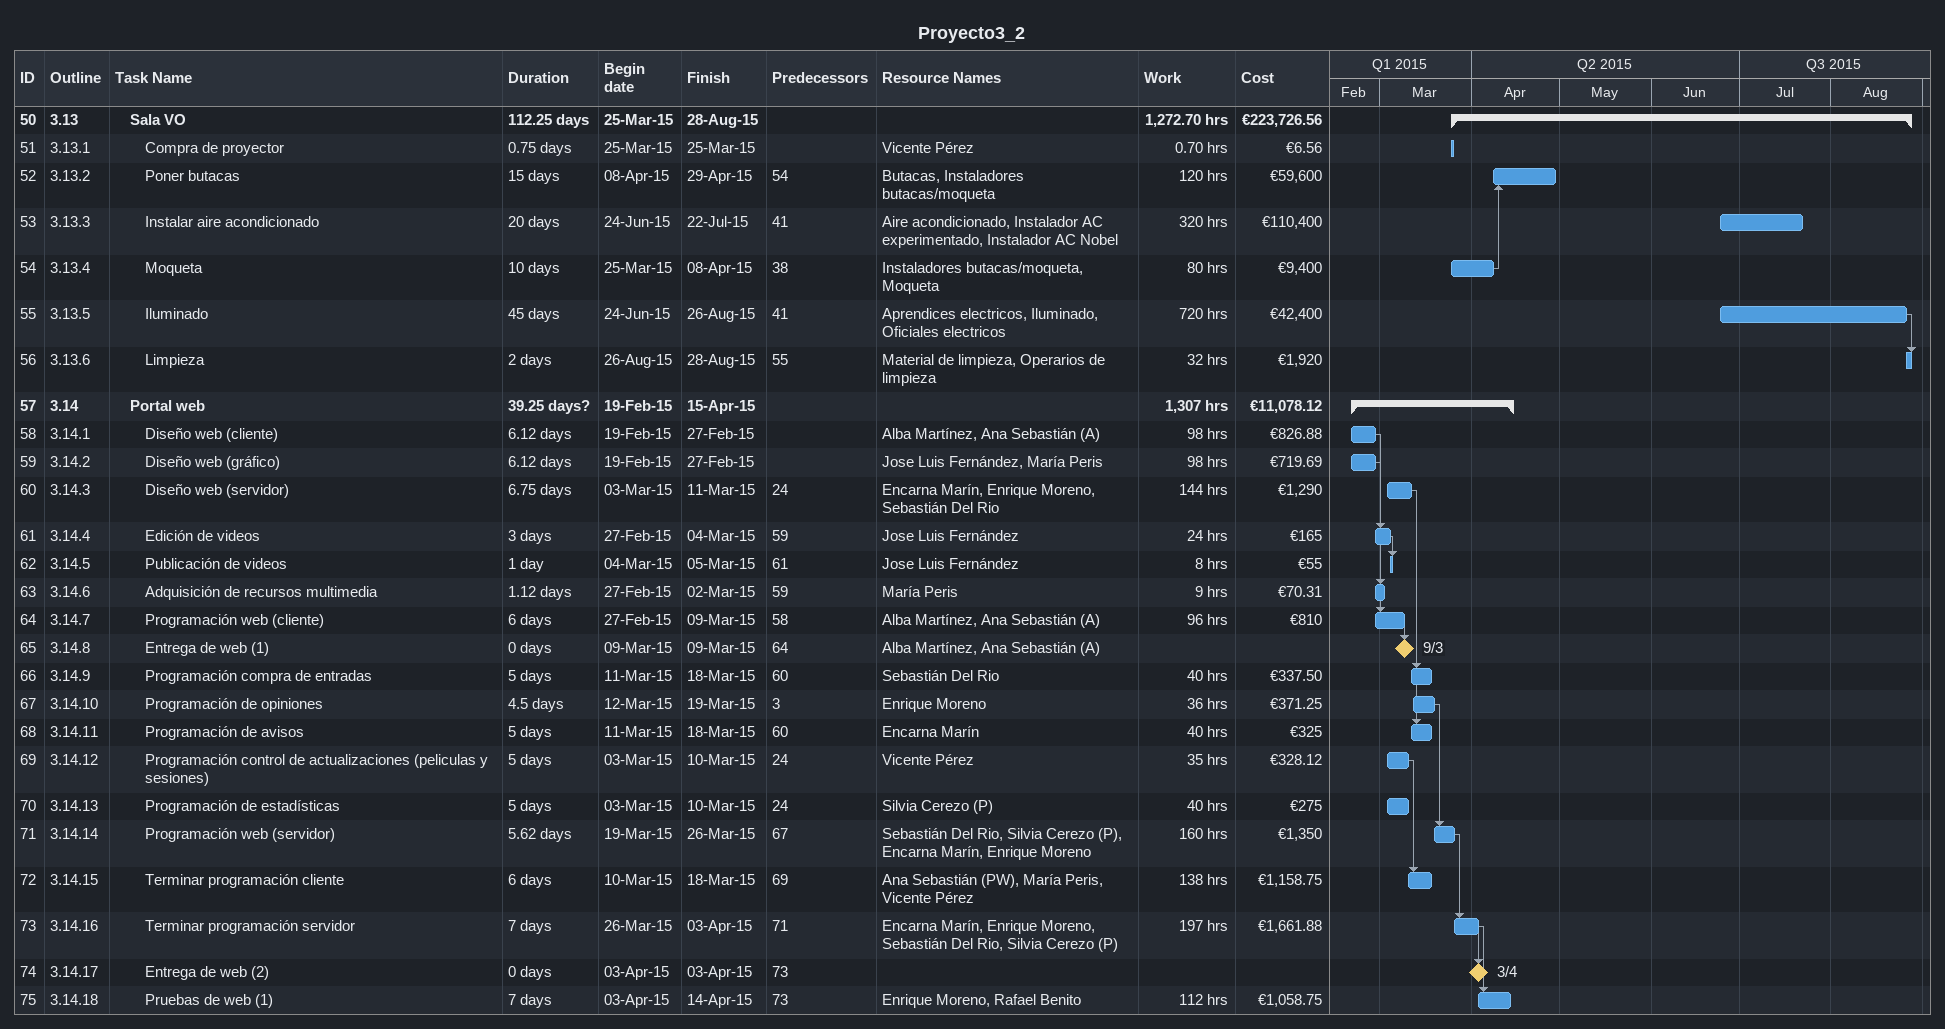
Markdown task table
Proyecto3_2

| ID | WBS | Task | Duration | Start | Finish | Predecessors | Resources | Work (h) | Cost (€) |
|---|---|---|---|---|---|---|---|---|---|
| 50 | 3.13 | **Sala VO** | 112.25d | 2015-03-25 | 2015-08-28 |  |  | 1272.70 | 223726.56 |
| 51 | 3.13.1 | Compra de proyector | 0.75d | 2015-03-25 | 2015-03-25 |  | Vicente Pérez | 0.70 | 6.56 |
| 52 | 3.13.2 | Poner butacas | 15d | 2015-04-08 | 2015-04-29 | 54 | Butacas, Instaladores butacas/moqueta | 120 | 59600 |
| 53 | 3.13.3 | Instalar aire acondicionado | 20d | 2015-06-24 | 2015-07-22 | 41 | Aire acondicionado, Instalador AC experimentado, Instalador AC Nobel | 320 | 110400 |
| 54 | 3.13.4 | Moqueta | 10d | 2015-03-25 | 2015-04-08 | 38 | Instaladores butacas/moqueta, Moqueta | 80 | 9400 |
| 55 | 3.13.5 | Iluminado | 45d | 2015-06-24 | 2015-08-26 | 41 | Aprendices electricos, Iluminado, Oficiales electricos | 720 | 42400 |
| 56 | 3.13.6 | Limpieza | 2d | 2015-08-26 | 2015-08-28 | 55 | Material de limpieza, Operarios de limpieza | 32 | 1920 |
| 57 | 3.14 | **Portal web** | 39.25d? | 2015-02-19 | 2015-04-15 |  |  | 1307 | 11078.12 |
| 58 | 3.14.1 | Diseño web (cliente) | 6.12d | 2015-02-19 | 2015-02-27 |  | Alba Martínez, Ana Sebastián (A) | 98 | 826.88 |
| 59 | 3.14.2 | Diseño web (gráfico) | 6.12d | 2015-02-19 | 2015-02-27 |  | Jose Luis Fernández, María Peris | 98 | 719.69 |
| 60 | 3.14.3 | Diseño web (servidor) | 6.75d | 2015-03-03 | 2015-03-11 | 24 | Encarna Marín, Enrique Moreno, Sebastián Del Rio | 144 | 1290 |
| 61 | 3.14.4 | Edición de videos | 3d | 2015-02-27 | 2015-03-04 | 59 | Jose Luis Fernández | 24 | 165 |
| 62 | 3.14.5 | Publicación de videos | 1d | 2015-03-04 | 2015-03-05 | 61 | Jose Luis Fernández | 8 | 55 |
| 63 | 3.14.6 | Adquisición de recursos multimedia | 1.12d | 2015-02-27 | 2015-03-02 | 59 | María Peris | 9 | 70.31 |
| 64 | 3.14.7 | Programación web (cliente) | 6d | 2015-02-27 | 2015-03-09 | 58 | Alba Martínez, Ana Sebastián (A) | 96 | 810 |
| 65 | 3.14.8 | Entrega de web (1) | 0d | 2015-03-09 | 2015-03-09 | 64 | Alba Martínez, Ana Sebastián (A) |  |  |
| 66 | 3.14.9 | Programación compra de entradas | 5d | 2015-03-11 | 2015-03-18 | 60 | Sebastián Del Rio | 40 | 337.50 |
| 67 | 3.14.10 | Programación de opiniones | 4.5d | 2015-03-12 | 2015-03-19 | 3 | Enrique Moreno | 36 | 371.25 |
| 68 | 3.14.11 | Programación de avisos | 5d | 2015-03-11 | 2015-03-18 | 60 | Encarna Marín | 40 | 325 |
| 69 | 3.14.12 | Programación control de actualizaciones (peliculas y sesiones) | 5d | 2015-03-03 | 2015-03-10 | 24 | Vicente Pérez | 35 | 328.12 |
| 70 | 3.14.13 | Programación de estadísticas | 5d | 2015-03-03 | 2015-03-10 | 24 | Silvia Cerezo (P) | 40 | 275 |
| 71 | 3.14.14 | Programación web (servidor) | 5.62d | 2015-03-19 | 2015-03-26 | 67 | Sebastián Del Rio, Silvia Cerezo (P), Encarna Marín, Enrique Moreno | 160 | 1350 |
| 72 | 3.14.15 | Terminar programación cliente | 6d | 2015-03-10 | 2015-03-18 | 69 | Ana Sebastián (PW), María Peris, Vicente Pérez | 138 | 1158.75 |
| 73 | 3.14.16 | Terminar programación servidor | 7d | 2015-03-26 | 2015-04-03 | 71 | Encarna Marín, Enrique Moreno, Sebastián Del Rio, Silvia Cerezo (P) | 197 | 1661.88 |
| 74 | 3.14.17 | Entrega de web (2) | 0d | 2015-04-03 | 2015-04-03 | 73 |  |  |  |
| 75 | 3.14.18 | Pruebas de web (1) | 7d | 2015-04-03 | 2015-04-14 | 73 | Enrique Moreno, Rafael Benito | 112 | 1058.75 |
